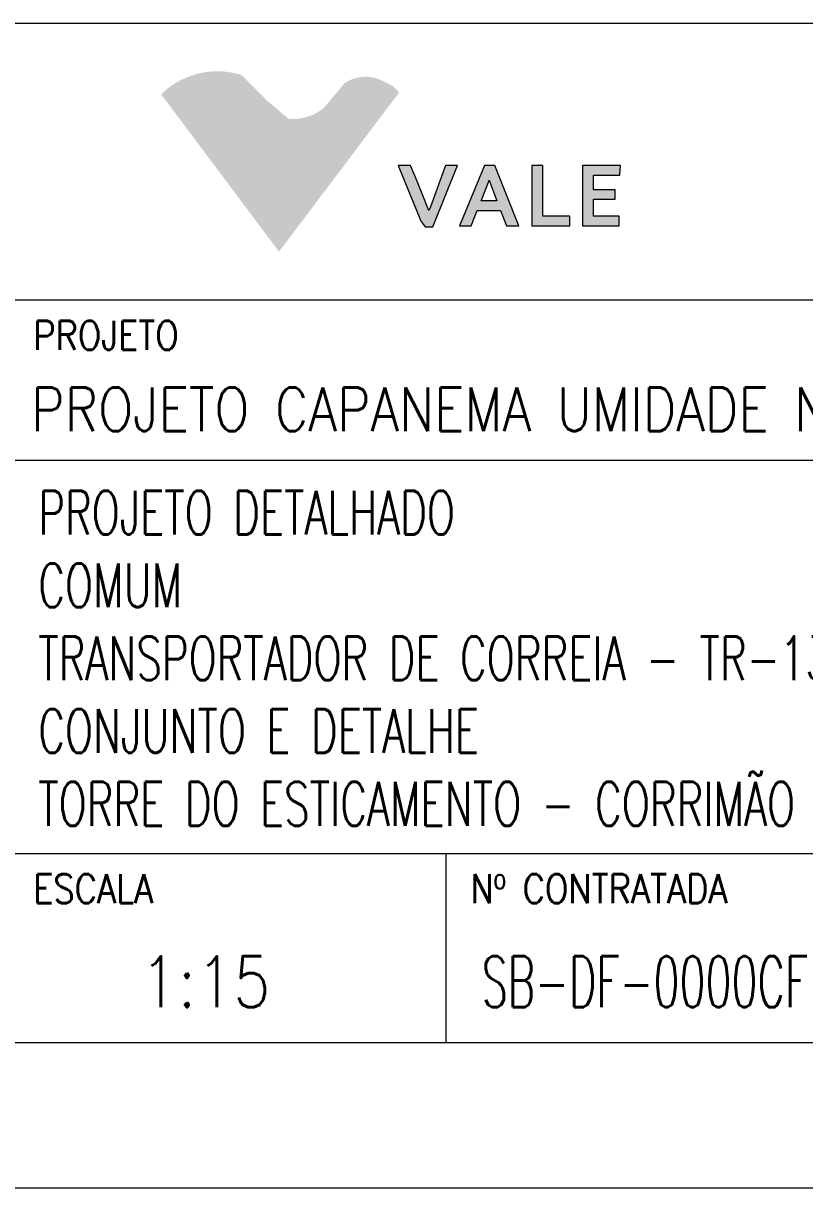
# Model space of a CAD drawing. Header units: millimetres. Extents: x 5 to 846, y 5 to 599.
# Drawn here: x 662 to 715.6, y 5 to 85 of the extents above; entities that cross this region are included whole.
import ezdxf

# ---------------------------------------------------------------- set-up
doc = ezdxf.new("R2010")
doc.units = ezdxf.units.MM
doc.linetypes.add('XKITLINE00', pattern=[0])
doc.layers.add('Outro tipo de objeto', color=7, linetype='Continuous', lineweight=0)
doc.styles.add('ROMANS', font='ROMANS__.TTF')
doc.styles.add('SIMPLEX', font='SIMPLEX_.TTF')

msp = doc.modelspace()

# ---------------------------------------------------------------- hatches: boundary and pattern name
at = {"layer": 'Outro tipo de objeto'}
for color, points in [(4, [(676.906, 81.464), (677.032, 81.365), (678.644, 79.743), (680.175, 78.443), (681.199, 77.573), (682.231, 77.009), (683.248, 76.847), (685.201, 76.847), (685.083, 76.688), (679.523, 69.315), (671.449, 80.11), (671.801, 80.448), (671.867, 80.501), (671.934, 80.554), (672.001, 80.605), (672.069, 80.655), (672.138, 80.705), (672.208, 80.753), (672.278, 80.8), (672.349, 80.846), (672.421, 80.891), (672.494, 80.935), (672.567, 80.978), (672.641, 81.02), (672.715, 81.06), (672.79, 81.099), (672.866, 81.137), (672.942, 81.174), (673.019, 81.21), (673.096, 81.245), (673.174, 81.278), (673.252, 81.31), (673.331, 81.341), (673.411, 81.371), (673.49, 81.4), (673.571, 81.427), (673.651, 81.453), (673.732, 81.478), (673.814, 81.501), (673.895, 81.524), (673.978, 81.545), (674.06, 81.564), (674.143, 81.583), (674.226, 81.6), (674.309, 81.616), (674.392, 81.63), (674.476, 81.644), (674.56, 81.656), (674.644, 81.667), (674.728, 81.676), (674.812, 81.684), (674.897, 81.691), (674.981, 81.696), (675.066, 81.701), (675.151, 81.704), (675.236, 81.705), (675.32, 81.705), (675.405, 81.704), (675.49, 81.702), (675.574, 81.698), (675.659, 81.694), (675.743, 81.687), (675.828, 81.68), (675.912, 81.671), (675.996, 81.661), (676.08, 81.649), (676.164, 81.637), (676.248, 81.622), (676.331, 81.607), (676.414, 81.591), (676.497, 81.573), (676.579, 81.553), (676.662, 81.533), (676.743, 81.511), (676.825, 81.488)]), (2, [(686.561, 81.076), (686.639, 81.037), (687.014, 80.863), (687.07, 80.836), (687.124, 80.807), (687.178, 80.776), (687.231, 80.744), (687.282, 80.71), (687.333, 80.674), (687.382, 80.637), (687.43, 80.598), (687.477, 80.558), (687.523, 80.517), (687.567, 80.474), (687.61, 80.429), (687.652, 80.383), (687.692, 80.336), (687.73, 80.288), (687.767, 80.239), (686.113, 78.068), (685.201, 76.847), (682.186, 76.847), (681.199, 77.573), (680.175, 78.443), (680.257, 78.437), (680.34, 78.432), (680.422, 78.43), (680.505, 78.43), (680.587, 78.431), (680.67, 78.435), (680.752, 78.441), (680.834, 78.449), (680.916, 78.459), (680.998, 78.471), (681.079, 78.485), (681.16, 78.501), (681.241, 78.519), (681.321, 78.539), (681.401, 78.56), (681.48, 78.584), (681.558, 78.61), (681.636, 78.638), (681.713, 78.667), (681.789, 78.699), (681.865, 78.732), (681.939, 78.768), (682.013, 78.805), (682.086, 78.844), (682.158, 78.884), (682.229, 78.927), (682.298, 78.971), (682.367, 79.017), (682.434, 79.064), (682.501, 79.114), (682.566, 79.164), (682.629, 79.217), (684.002, 80.863), (684.073, 80.912), (684.147, 80.959), (684.222, 81.003), (684.298, 81.044), (684.376, 81.083), (684.455, 81.119), (684.535, 81.152), (684.617, 81.182), (684.699, 81.21), (684.783, 81.235), (684.867, 81.256), (684.951, 81.275), (685.037, 81.292), (685.123, 81.305), (685.209, 81.315), (685.296, 81.322), (685.382, 81.326), (685.469, 81.327), (685.556, 81.326), (685.643, 81.321), (685.729, 81.313), (685.816, 81.302), (685.902, 81.289), (685.987, 81.272), (686.071, 81.253), (686.155, 81.23), (686.239, 81.205), (686.321, 81.177), (686.402, 81.146), (686.482, 81.112)]), (7, [(689.847, 72.244), (689.908, 72.407), (690.956, 75.235), (691.761, 75.235), (690.084, 71.033), (689.551, 71.033), (689.278, 71.384), (689.193, 71.596), (687.704, 75.235), (688.551, 75.235), (688.975, 74.206), (689.799, 72.135), (689.811, 72.135)]), (7, [(693.933, 74.2), (693.394, 72.801), (694.478, 72.801), (695.986, 71.093), (695.138, 71.093), (694.727, 72.147), (693.128, 72.147), (692.714, 71.093), (691.905, 71.093), (693.619, 75.235), (694.339, 75.235), (695.986, 71.093), (694.478, 72.801), (693.939, 74.224)]), (7, [(696.871, 75.235), (696.871, 71.093), (700.35, 71.093), (700.35, 75.235), (702.949, 75.235), (702.906, 74.581), (701.107, 74.581), (701.107, 73.564), (702.586, 73.564), (702.586, 72.934), (701.107, 72.934), (701.107, 71.747), (702.858, 71.747), (702.858, 71.093), (699.472, 71.093), (699.472, 71.747), (697.628, 71.747), (697.628, 75.235)])]:
    msp.add_hatch(color=color, dxfattribs=at).paths.add_polyline_path(points, flags=17)

# ---------------------------------------------------------------- linework, layer by layer
at = {"layer": 'Outro tipo de objeto', "color": 5, "linetype": 'XKITLINE00', "lineweight": 0}
for p, q in [((30, 85), (836.004, 85)), ((661.004, 66), (836.004, 66)), ((661.004, 55), (836.004, 55)), ((661.004, 28), (836.004, 28))]:
    msp.add_line(p, q, dxfattribs=at)
at = {"layer": 'Outro tipo de objeto', "color": 7, "linetype": 'XKITLINE00', "lineweight": 0}
for p, q in [((688.551, 75.235), (687.704, 75.235)), ((687.704, 75.235), (687.704, 75.235)), ((687.704, 75.235), (687.704, 75.235)), ((687.704, 75.235), (687.704, 75.235)), ((687.704, 75.235), (689.193, 71.596)), ((688.975, 74.206), (688.551, 75.235)), ((688.551, 75.235), (688.551, 75.235)), ((688.551, 75.235), (688.551, 75.235)), ((690.956, 75.235), (689.908, 72.407)), ((690.084, 71.033), (691.761, 75.235)), ((691.761, 75.235), (690.956, 75.235)), ((690.956, 75.235), (690.956, 75.235)), ((690.956, 75.235), (690.956, 75.235)), ((690.956, 75.235), (690.956, 75.235)), ((691.761, 75.235), (691.761, 75.235)), ((691.761, 75.235), (691.761, 75.235)), ((693.619, 75.235), (691.905, 71.093)), ((694.339, 75.235), (693.619, 75.235)), ((693.619, 75.235), (693.619, 75.235)), ((693.619, 75.235), (693.619, 75.235)), ((693.619, 75.235), (693.619, 75.235)), ((695.986, 71.093), (694.339, 75.235)), ((694.339, 75.235), (694.339, 75.235)), ((694.339, 75.235), (694.339, 75.235)), ((694.339, 75.235), (694.339, 75.235)), ((697.628, 75.235), (696.871, 75.235)), ((696.871, 75.235), (696.871, 75.235)), ((696.871, 75.235), (696.871, 75.235)), ((696.871, 75.235), (696.871, 75.235)), ((696.871, 75.235), (696.871, 71.093)), ((697.628, 71.747), (697.628, 75.235)), ((697.628, 75.235), (697.628, 75.235)), ((697.628, 75.235), (697.628, 75.235)), ((697.628, 75.235), (697.628, 75.235)), ((702.949, 75.235), (700.35, 75.235)), ((700.35, 75.235), (700.35, 75.235)), ((700.35, 75.235), (700.35, 75.235)), ((700.35, 75.235), (700.35, 75.235)), ((700.35, 75.235), (700.35, 71.093)), ((702.906, 74.581), (702.949, 75.235)), ((702.949, 75.235), (702.949, 75.235)), ((702.949, 75.235), (702.949, 75.235)), ((702.949, 75.235), (702.949, 75.235)), ((701.107, 73.564), (701.107, 74.581)), ((701.107, 74.581), (701.107, 74.581)), ((701.107, 74.581), (701.107, 74.581)), ((701.107, 74.581), (701.107, 74.581)), ((701.107, 74.581), (702.114, 74.581)), ((702.114, 74.581), (702.114, 74.581)), ((702.114, 74.581), (702.114, 74.581)), ((702.114, 74.581), (702.906, 74.581)), ((689.799, 72.135), (688.975, 74.206)), ((693.394, 72.801), (693.933, 74.2)), ((693.933, 74.2), (693.939, 74.224)), ((693.933, 74.2), (693.933, 74.2)), ((693.933, 74.2), (693.933, 74.2)), ((693.933, 74.2), (693.933, 74.2)), ((693.939, 74.224), (693.939, 74.224)), ((693.939, 74.224), (693.939, 74.224)), ((693.939, 74.224), (693.939, 74.224)), ((693.939, 74.224), (694.478, 72.801)), ((694.478, 72.801), (693.394, 72.801)), ((693.394, 72.801), (693.394, 72.801)), ((693.394, 72.801), (693.394, 72.801)), ((693.394, 72.801), (693.394, 72.801)), ((694.478, 72.801), (694.478, 72.801)), ((694.478, 72.801), (694.478, 72.801)), ((702.586, 73.564), (701.107, 73.564)), ((701.107, 73.564), (701.107, 73.564)), ((701.107, 73.564), (701.107, 73.564)), ((701.107, 73.564), (701.107, 73.564)), ((701.107, 71.747), (701.107, 72.934)), ((701.107, 72.934), (701.107, 72.934)), ((701.107, 72.934), (701.107, 72.934)), ((701.107, 72.934), (701.107, 72.934)), ((701.107, 72.934), (702.586, 72.934)), ((702.586, 72.934), (702.586, 73.564)), ((702.586, 73.564), (702.586, 73.564)), ((702.586, 73.564), (702.586, 73.564)), ((702.586, 73.564), (702.586, 73.564)), ((702.586, 72.934), (702.586, 72.934)), ((702.586, 72.934), (702.586, 72.934)), ((702.586, 72.934), (702.586, 72.934)), ((689.811, 72.135), (689.799, 72.135)), ((689.799, 72.135), (689.799, 72.135)), ((689.799, 72.135), (689.799, 72.135)), ((689.799, 72.135), (689.799, 72.135)), ((689.847, 72.244), (689.811, 72.135)), ((689.811, 72.135), (689.811, 72.135)), ((689.811, 72.135), (689.811, 72.135)), ((689.811, 72.135), (689.811, 72.135)), ((689.908, 72.407), (689.847, 72.244)), ((689.908, 72.407), (689.908, 72.407)), ((689.908, 72.407), (689.908, 72.407)), ((692.714, 71.093), (693.128, 72.147)), ((693.128, 72.147), (693.128, 72.147)), ((693.128, 72.147), (693.128, 72.147)), ((693.128, 72.147), (693.128, 72.147)), ((693.128, 72.147), (694.727, 72.147)), ((694.727, 72.147), (694.727, 72.147)), ((694.727, 72.147), (694.727, 72.147)), ((694.727, 72.147), (694.727, 72.147)), ((694.727, 72.147), (695.138, 71.093)), ((689.193, 71.596), (689.193, 71.596)), ((689.193, 71.596), (689.193, 71.596)), ((689.193, 71.596), (689.278, 71.384)), ((689.278, 71.384), (689.551, 71.033)), ((699.472, 71.747), (697.628, 71.747)), ((697.628, 71.747), (697.628, 71.747)), ((697.628, 71.747), (697.628, 71.747)), ((697.628, 71.747), (697.628, 71.747)), ((699.472, 71.093), (699.472, 71.747)), ((699.472, 71.747), (699.472, 71.747)), ((699.472, 71.747), (699.472, 71.747)), ((699.472, 71.747), (699.472, 71.747)), ((702.858, 71.747), (701.107, 71.747)), ((701.107, 71.747), (701.107, 71.747)), ((701.107, 71.747), (701.107, 71.747)), ((701.107, 71.747), (701.107, 71.747)), ((702.858, 71.093), (702.858, 71.747)), ((702.858, 71.747), (702.858, 71.747)), ((702.858, 71.747), (702.858, 71.747)), ((702.858, 71.747), (702.858, 71.747)), ((689.551, 71.033), (690.084, 71.033)), ((690.084, 71.033), (690.084, 71.033)), ((690.084, 71.033), (690.084, 71.033)), ((691.905, 71.093), (691.905, 71.093)), ((691.905, 71.093), (691.905, 71.093)), ((691.905, 71.093), (691.905, 71.093)), ((691.905, 71.093), (692.714, 71.093)), ((692.714, 71.093), (692.714, 71.093)), ((692.714, 71.093), (692.714, 71.093)), ((692.714, 71.093), (692.714, 71.093)), ((695.138, 71.093), (695.138, 71.093)), ((695.138, 71.093), (695.138, 71.093)), ((695.138, 71.093), (695.138, 71.093)), ((695.138, 71.093), (695.986, 71.093)), ((695.986, 71.093), (695.986, 71.093)), ((695.986, 71.093), (695.986, 71.093)), ((696.871, 71.093), (696.871, 71.093)), ((696.871, 71.093), (696.871, 71.093)), ((696.871, 71.093), (696.871, 71.093)), ((696.871, 71.093), (699.472, 71.093)), ((699.472, 71.093), (699.472, 71.093)), ((699.472, 71.093), (699.472, 71.093)), ((700.35, 71.093), (700.35, 71.093)), ((700.35, 71.093), (700.35, 71.093)), ((700.35, 71.093), (700.35, 71.093)), ((700.35, 71.093), (702.858, 71.093)), ((702.858, 71.093), (702.858, 71.093)), ((702.858, 71.093), (702.858, 71.093)), ((5.04, 5.039), (846.005, 5.039))]:
    msp.add_line(p, q, dxfattribs=at)
at = {"layer": 'Outro tipo de objeto', "color": 4, "linetype": 'XKITLINE00', "lineweight": 0}
msp.add_line((691.004, 15), (691.004, 28), dxfattribs=at)
at = {"layer": 'Outro tipo de objeto', "color": 6, "linetype": 'XKITLINE00', "lineweight": 0}
msp.add_line((30, 15), (836.004, 15), dxfattribs=at)

# ---------------------------------------------------------------- texts
at = {"layer": 'Outro tipo de objeto', "color": 3, "style": 'SIMPLEX', "width": 0.85}
for s, height, p in [('PROJETO', 2, (662.664, 62.572)), ('ESCALA', 2, (662.664, 24.571)), ('Nº CONTRATADA', 2.00001, (692.664, 24.571))]:
    msp.add_text(s, height=height, dxfattribs=at).set_placement(p)
at = {"layer": 'Outro tipo de objeto', "color": 1, "style": 'ROMANS', "width": 0.85}
msp.add_text('PROJETO CAPANEMA UMIDADE NATURAL OS2', height=3, dxfattribs=at).set_placement((662.521, 57))
at = {"layer": 'Outro tipo de objeto', "color": 5, "style": 'ROMANS'}
for s, height, width, p in [('PROJETO DETALHADO', 3, 0.68, (663.004, 49.9)), ('COMUM', 3, 0.68, (663.004, 44.9)), ('TRANSPORTADOR DE CORREIA - TR-1360CF-12 (1600)', 3, 0.68, (663.004, 39.9)), ('CONJUNTO E DETALHE', 3, 0.68, (663.004, 34.9)), ('TORRE DO ESTICAMENTO - CORRIMÃO', 3, 0.68, (663.004, 29.9)), ('1:15', 3.5, 0.85, (670.02, 17.434)), ('SB-DF-0000CF-M-00012-M-02838', 3.5, 0.595, (693.437, 17.434))]:
    msp.add_text(s, height=height, dxfattribs=dict(at, width=width)).set_placement(p)

doc.saveas('drawing.dxf')
